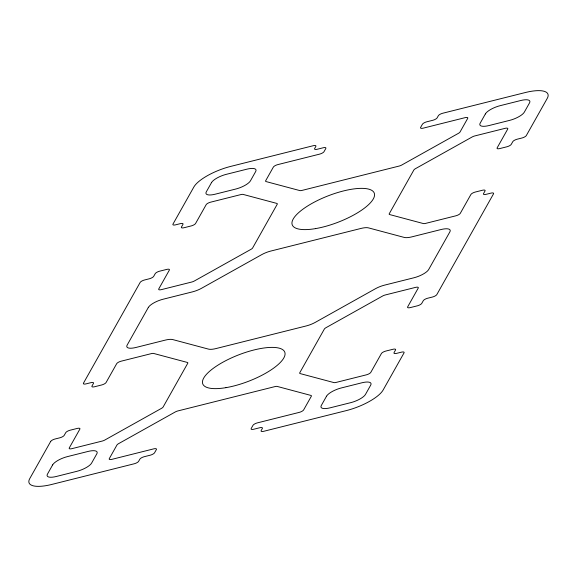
<?xml version="1.0" encoding="UTF-8"?>
<svg xmlns="http://www.w3.org/2000/svg" width="577" height="577" viewBox="0 0 577 577"><rect width="100%" height="100%" fill="white"/><g stroke="black" fill="none" stroke-linecap="round" stroke-linejoin="round"><path stroke-width="0.87" d="M50.718 441.369L29.773 478.571A32.334 10.364 -21.2 0 0 51.764 484.442L134.225 463.771A3.88 1.241 -21.2 0 0 138.588 461.398L139.843 459.177A3.88 1.241 -21.2 0 1 144.272 456.695L150.164 455.217A3.88 1.241 -21.2 0 0 154.528 452.844L156.381 449.562A3.88 1.241 -21.2 0 0 153.958 448.805L111.924 459.342A3.88 1.241 -21.2 0 1 109.284 458.636L116.951 445.018A3.88 1.241 -21.2 0 1 118.624 443.634L175.156 412.021A3.88 1.241 -21.2 0 1 177.918 410.925L274.984 386.59A3.88 1.241 -21.2 0 1 277.22 386.431L310.909 395.425A3.88 1.241 -21.2 0 1 311.313 396.284L303.646 409.908A3.88 1.241 -21.2 0 1 299.218 412.389L257.4 422.869A3.88 1.241 -21.2 0 0 252.971 425.35L251.183 428.531A3.88 1.241 -21.2 0 0 253.599 429.281L259.708 427.752A3.88 1.241 -21.2 0 1 262.347 428.459L261.157 430.579A3.88 1.241 -21.2 0 0 263.79 431.286L346.25 410.615A32.334 10.364 -21.2 0 0 383.15 389.973L404.037 352.872A3.88 1.241 -21.2 0 0 401.614 352.114L396.68 353.348A3.88 1.241 -21.2 0 1 394.048 352.641L395.533 349.994A3.88 1.241 -21.2 0 0 393.117 349.236L385.833 351.061A3.88 1.241 -21.2 0 0 381.462 353.434L370.809 372.353A3.88 1.241 -21.2 0 1 366.381 374.834L336.11 382.421A3.88 1.241 -21.2 0 1 333.874 382.58L300.184 373.593A3.88 1.241 -21.2 0 1 299.78 372.728L324.361 329.041A3.88 1.241 -21.2 0 1 326.034 327.664L382.565 296.051A3.88 1.241 -21.2 0 1 385.328 294.955L415.606 287.368A3.88 1.241 -21.2 0 1 418.238 288.067L407.651 306.892A3.88 1.241 -21.2 0 0 410.29 307.591L417.359 305.824A3.88 1.241 -21.2 0 0 421.722 303.444L423.28 300.696A3.88 1.241 -21.2 0 1 427.708 298.215L432.418 297.04A3.88 1.241 -21.2 0 0 436.782 294.659L493.523 193.843A3.88 1.241 -21.2 0 0 491.106 193.086L486.173 194.319A3.88 1.241 -21.2 0 1 483.533 193.62L485.026 190.965A3.88 1.241 -21.2 0 0 482.61 190.208L475.318 192.033A3.88 1.241 -21.2 0 0 470.89 194.507L460.302 213.331A3.88 1.241 -21.2 0 1 455.873 215.805L425.602 223.393A3.88 1.241 -21.2 0 1 423.367 223.559L389.677 214.565A3.88 1.241 -21.2 0 1 389.273 213.699L413.853 170.02A3.88 1.241 -21.2 0 1 415.519 168.635L472.058 137.023A3.88 1.241 -21.2 0 1 474.821 135.927L505.091 128.339A3.88 1.241 -21.2 0 1 507.731 129.046L497.143 147.863A3.88 1.241 -21.2 0 0 499.559 148.621L506.851 146.796A3.88 1.241 -21.2 0 0 511.215 144.423L512.773 141.668A3.88 1.241 -21.2 0 1 517.201 139.194L521.911 138.011A3.88 1.241 -21.2 0 0 526.274 135.638L547.22 98.429A32.334 10.364 -21.2 0 0 525.229 92.558L442.775 113.229A3.88 1.241 -21.2 0 0 438.347 115.71L437.157 117.831A3.88 1.241 -21.2 0 1 432.728 120.305L426.836 121.783A3.88 1.241 -21.2 0 0 422.472 124.156L420.619 127.438A3.88 1.241 -21.2 0 0 423.258 128.144L465.069 117.658A3.88 1.241 -21.2 0 1 467.709 118.364L460.042 131.989A3.88 1.241 -21.2 0 1 458.376 133.374L401.837 164.986A3.88 1.241 -21.2 0 1 399.075 166.075L302.016 190.41A3.88 1.241 -21.2 0 1 299.78 190.569L266.091 181.582A3.88 1.241 -21.2 0 1 265.687 180.716L273.354 167.092A3.88 1.241 -21.2 0 1 277.782 164.618L319.6 154.131A3.88 1.241 -21.2 0 0 323.964 151.758L325.817 148.477A3.88 1.241 -21.2 0 0 323.401 147.719L317.292 149.248A3.88 1.241 -21.2 0 1 314.653 148.541L315.843 146.421A3.88 1.241 -21.2 0 0 313.426 145.664L230.75 166.392A32.334 10.364 -21.2 0 0 193.843 187.027L172.963 224.128A3.88 1.241 -21.2 0 0 175.379 224.886L180.312 223.652A3.88 1.241 -21.2 0 1 182.952 224.359L181.459 227.006A3.88 1.241 -21.2 0 0 184.099 227.713L191.167 225.939A3.88 1.241 -21.2 0 0 195.531 223.566L206.184 204.647A3.88 1.241 -21.2 0 1 210.612 202.174L240.89 194.579A3.88 1.241 -21.2 0 1 243.126 194.42L276.816 203.414A3.88 1.241 -21.2 0 1 277.212 204.28L252.632 247.959A3.88 1.241 -21.2 0 1 250.966 249.343L194.427 280.956A3.88 1.241 -21.2 0 1 191.665 282.045L161.394 289.632A3.88 1.241 -21.2 0 1 158.754 288.933L169.342 270.115A3.88 1.241 -21.2 0 0 166.926 269.358L159.641 271.183A3.88 1.241 -21.2 0 0 155.271 273.556L153.72 276.311A3.88 1.241 -21.2 0 1 149.292 278.785L144.582 279.968A3.88 1.241 -21.2 0 0 140.146 282.442L83.47 383.157A3.88 1.241 -21.2 0 0 85.894 383.914L90.82 382.681A3.88 1.241 -21.2 0 1 93.46 383.388L91.967 386.035A3.88 1.241 -21.2 0 0 94.39 386.792L101.675 384.967A3.88 1.241 -21.2 0 0 106.038 382.594L116.691 363.676A3.88 1.241 -21.2 0 1 121.12 361.195L151.398 353.607A3.88 1.241 -21.2 0 1 153.633 353.449L187.323 362.435A3.88 1.241 -21.2 0 1 187.727 363.301L163.14 406.98A3.88 1.241 -21.2 0 1 161.473 408.365L104.935 439.977A3.88 1.241 -21.2 0 1 102.179 441.073L71.901 448.661A3.88 1.241 -21.2 0 1 69.262 447.954L79.857 429.137A3.88 1.241 -21.2 0 0 77.433 428.379L70.149 430.204A3.88 1.241 -21.2 0 0 65.72 432.685L64.227 435.332A3.88 1.241 -21.2 0 1 59.799 437.813L55.089 438.989A3.88 1.241 -21.2 0 0 50.718 441.369M52.666 464.867L47.444 474.143A12.932 4.147 -21.2 0 0 56.243 476.494L76.856 471.322A12.932 4.147 -21.2 0 0 91.62 463.071L96.835 453.789A12.932 4.147 -21.2 0 0 88.043 451.445L67.43 456.616A12.932 4.147 -21.2 0 0 52.666 464.867M211.514 182.599L206.292 191.874A12.932 4.147 -21.2 0 0 215.091 194.218L235.704 189.054A12.932 4.147 -21.2 0 0 250.468 180.796L255.683 171.52A12.932 4.147 -21.2 0 0 246.891 169.176L226.278 174.341A12.932 4.147 -21.2 0 0 211.514 182.599M148.318 307.483L127.135 345.118A12.932 4.147 -21.2 0 0 135.934 347.469L165.282 340.113A12.932 4.147 -21.2 0 1 172.732 339.572L208.485 349.114A12.932 4.147 -21.2 0 0 215.935 348.58L306.171 325.955A12.932 4.147 -21.2 0 0 315.374 322.319L375.367 288.767A12.932 4.147 -21.2 0 1 384.57 285.132L413.918 277.775A12.932 4.147 -21.2 0 0 428.682 269.517L449.865 231.882A12.932 4.147 -21.2 0 0 441.066 229.531L411.718 236.895A12.932 4.147 -21.2 0 1 404.261 237.428L368.515 227.886A12.932 4.147 -21.2 0 0 361.058 228.42L270.829 251.045A12.932 4.147 -21.2 0 0 261.626 254.688L201.625 288.233A12.932 4.147 -21.2 0 1 192.422 291.875L163.075 299.232A12.932 4.147 -21.2 0 0 148.318 307.483M326.532 396.204L321.31 405.48A12.932 4.147 -21.2 0 0 330.109 407.831L350.722 402.659A12.932 4.147 -21.2 0 0 365.486 394.408L370.701 385.126A12.932 4.147 -21.2 0 0 361.909 382.782L341.295 387.953A12.932 4.147 -21.2 0 0 326.532 396.204M485.38 113.936L480.158 123.211A12.932 4.147 -21.2 0 0 488.957 125.555L509.57 120.391A12.932 4.147 -21.2 0 0 524.334 112.133L529.549 102.857A12.932 4.147 -21.2 0 0 520.757 100.513L500.144 105.678A12.932 4.147 -21.2 0 0 485.38 113.936M315.482 228.622A43.975 14.1 -21.2 0 0 374.43 193.684A43.975 14.1 -21.2 0 0 309.82 204.655A43.975 14.1 -21.2 0 0 315.482 228.622M225.989 387.65A43.975 14.1 -21.2 0 0 284.937 352.713A43.975 14.1 -21.2 0 0 220.327 363.683A43.975 14.1 -21.2 0 0 225.989 387.65"/></g></svg>
